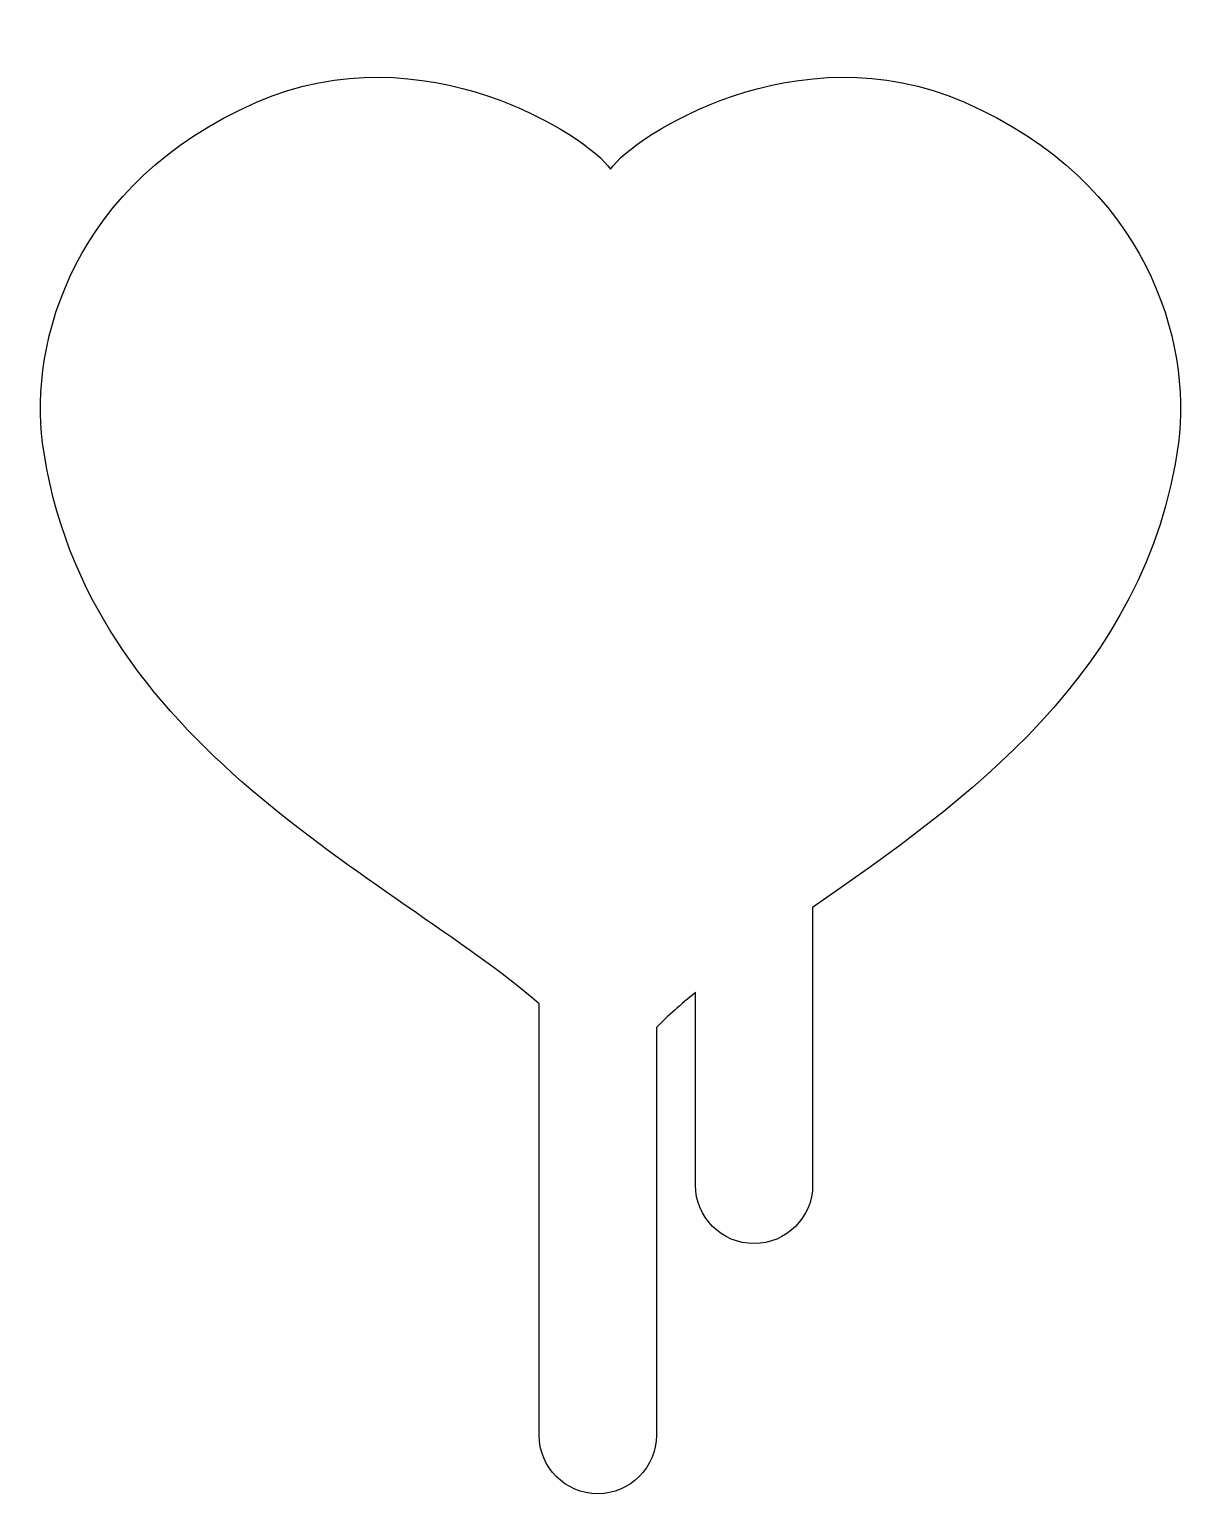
# Model space of a CAD drawing. Header units: centimetres. Extents: x -7.6 to 7.6, y -9.3 to 9.9.
import ezdxf

# ---------------------------------------------------------------- set-up
doc = ezdxf.new("R2010")
doc.units = ezdxf.units.CM
doc.header["$MEASUREMENT"] = 0
doc.layers.add('Camada 1', color=7, linetype='Continuous')

msp = doc.modelspace()

# ---------------------------------------------------------------- linework, layer by layer
at = {"layer": 'Camada 1'}
msp.add_open_spline([(4.6259, 8.92544), (2.441, 9.87884), (0.30555, 8.48882), (-0.00002, 8.05269), (-0.00002, 8.05269), (-0.30559, 8.4888), (-2.44093, 9.87884), (-4.62594, 8.92544), (-4.62594, 8.92544), (-7.02643, 7.87796), (-7.59375, 5.78341), (-7.41913, 4.47404), (-7.41913, 4.47404), (-6.88988, 0.50643), (-2.84025, -1.2004), (-0.93261, -2.85106), (-0.93261, -2.85106), (-0.93261, -2.85106), (-0.93261, -8.48706), (-0.93261, -8.48706), (-0.93261, -8.48706), (-0.93261, -8.90994), (-0.58974, -9.25271), (-0.16683, -9.25271), (-0.16683, -9.25271), (0.25595, -9.25271), (0.59909, -8.90994), (0.59909, -8.48706), (0.59909, -8.48706), (0.59909, -8.48706), (0.5991, -3.16385), (0.5991, -3.16385), (0.5991, -3.16385), (0.74864, -3.01058), (0.92115, -2.85804), (1.10938, -2.70427), (1.10938, -2.70427), (1.10938, -2.70427), (1.10938, -5.21993), (1.10938, -5.21993), (1.10938, -5.21993), (1.10938, -5.64284), (1.45239, -5.98558), (1.8753, -5.98558), (1.8753, -5.98558), (2.29795, -5.98558), (2.64095, -5.64284), (2.64095, -5.21993), (2.64095, -5.21993), (2.64095, -5.21993), (2.64094, -1.5931), (2.64094, -1.5931), (2.64094, -1.5931), (4.61611, -0.22655), (7.01995, 1.47953), (7.41913, 4.47403), (7.41913, 4.47403), (7.59367, 5.78341), (7.02646, 7.87796), (4.6259, 8.92544)], degree=3, knots=[0, 0, 0, 0, 0.0625, 0.0625, 0.0625, 0.0625, 0.125, 0.125, 0.125, 0.125, 0.1875, 0.1875, 0.1875, 0.1875, 0.25, 0.25, 0.25, 0.25, 0.3125, 0.3125, 0.3125, 0.3125, 0.375, 0.375, 0.375, 0.375, 0.4375, 0.4375, 0.4375, 0.4375, 0.5, 0.5, 0.5, 0.5, 0.5625, 0.5625, 0.5625, 0.5625, 0.625, 0.625, 0.625, 0.625, 0.6875, 0.6875, 0.6875, 0.6875, 0.75, 0.75, 0.75, 0.75, 0.8125, 0.8125, 0.8125, 0.8125, 0.875, 0.875, 0.875, 0.875, 1, 1, 1, 1], dxfattribs=at)

doc.saveas('drawing.dxf')
